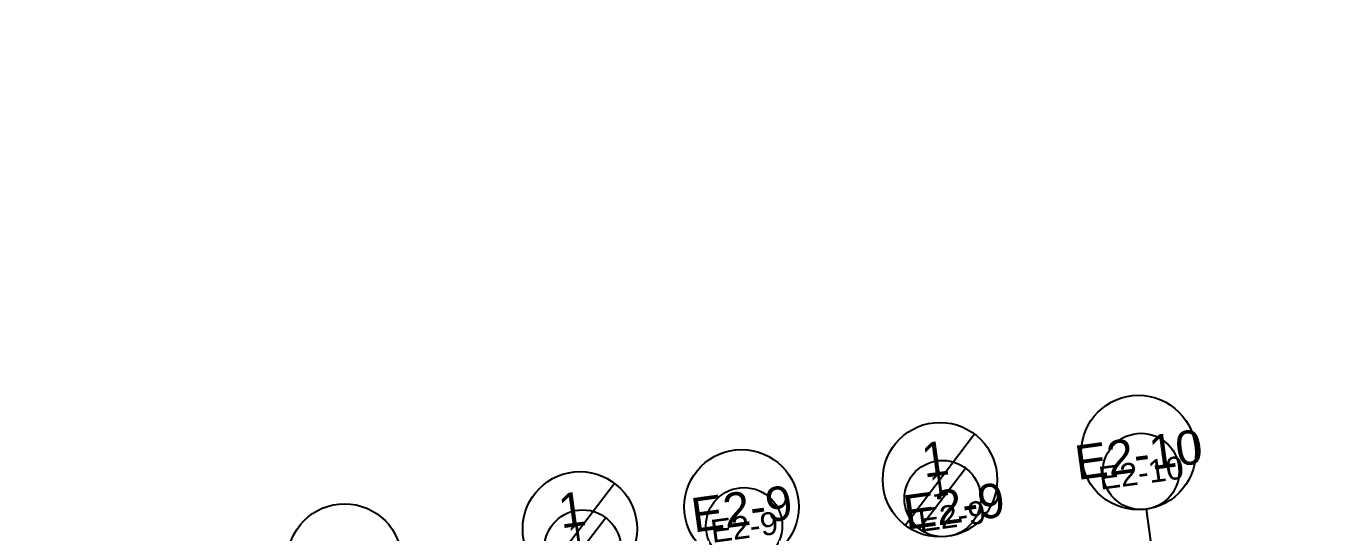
# Model space of a CAD drawing. Header units: millimetres. Extents: x -39175 to 150737, y -15023 to 140542.
# Drawn here: x -11401 to 11431, y 128647 to 137498 of the extents above; entities that cross this region are included whole.
import ezdxf
from ezdxf.enums import TextEntityAlignment as Align

# ---------------------------------------------------------------- set-up
doc = ezdxf.new("R2010")
doc.units = ezdxf.units.MM
doc.header["$LTSCALE"] = 10
doc.linetypes.add('E-RG-1F$0$$0$DOTE', pattern=[2.42, 2, -0.2, 0.02, -0.2])
for name, color, linetype in [('A—文字索引', 40, 'Continuous'), ('A—轴线、尺寸', 1, 'Continuous'), ('轴线100', 1, 'Continuous')]:
    doc.layers.add(name, color=color, linetype=linetype)
doc.styles.add('ARIAL', font='arial.ttf')
doc.dimstyles.new('200', dxfattribs={"dimscale": 200, "dimtxt": 2.5, "dimasz": 2, "dimexe": 1, "dimexo": 1, "dimgap": 0.8, "dimtad": 1, "dimdec": 0, "dimdsep": 46, "dimtxsty": 'ARIAL', "dimblk1": 'ARCHTICK', "dimblk2": 'ARCHTICK', "dimsah": 1, "dimcen": -0.9, "dimdle": 1, "dimclrd": 256, "dimclre": 256, "dimclrt": 40, "dimaunit": 1, "dimadec": 0, "dimazin": 0, "dimtfac": 0.35, "dimtdec": 0, "dimtix": 1, "dimtmove": 2, "dimatfit": 3, "dimldrblk": 'ARCHTICK', "dimfxl": 0, "dimtvp": 0.8, "dimtolj": 1, "dimtzin": 0, "dimarcsym": 0})

# ---------------------------------------------------------------- blocks, each defined once
blk = doc.blocks.new('_ArchTick')
at = {"color": 0, "linetype": 'ByBlock', "const_width": 0.15}
blk.add_lwpolyline([(-0.5, -0.5), (0.5, 0.5)], dxfattribs=at)
blk = doc.blocks.new('*D4653')
at = {"layer": 'A—轴线、尺寸', "linetype": 'ByBlock', "lineweight": -2}
for p, q in [((78472, 131607), (77673, 137453)), ((-33466, 122060), (77898, 137282)), ((-32387, 115642), (-33295, 122285))]:
    blk.add_line(p, q, dxfattribs=at)
at = {"layer": 'Defpoints', "color": 0, "linetype": 'ByBlock'}
for p in [(77700, 137255), (78499, 131409), (-32360, 115444, 0)]:
    blk.add_point(p, dxfattribs=at)
at = {"layer": 'A—轴线、尺寸', "linetype": 'ByBlock', "lineweight": -2, "xscale": 400, "yscale": 400, "zscale": 400}
for p, rotation in [((77700, 137255), 7.783339573525556), ((-33268, 122087), 187.7833395735256)]:
    blk.add_blockref('_ArchTick', p, dxfattribs=dict(at, rotation=rotation))
at = {"layer": 'A—轴线、尺寸', "color": 40, "linetype": 'ByBlock', "insert": (22160, 130082), "char_height": 500, "attachment_point": 5, "rotation": 7.7833, "style": 'ARIAL'}
blk.add_mtext('\\A1;112000', dxfattribs=at)
blk = doc.blocks.new('A$C1C9D1350')
at = {"layer": '轴线100', "linetype": 'ByBlock'}
for p, q in [((-250400.5, 132799.7), (-251204.6, 131742.9)), ((-256688.9, 131936.9), (-257493, 130880.1))]:
    blk.add_line(p, q, dxfattribs=at)
at = {"layer": '轴线100', "linetype": 'E-RG-1F$0$$0$DOTE'}
blk.add_line((-247244.6, 132084.8), (-242751.6, 99213.7), dxfattribs=at)
at = {"layer": '轴线100', "linetype": 'ByBlock'}
for centre in [(-247334.8, 132745.3), (-250802.6, 132271.3), (-254270.3, 131797.3), (-257091, 131408.5)]:
    blk.add_circle(centre, 666.7, dxfattribs=at)
at = {"layer": '轴线100', "color": 40, "style": 'ARIAL'}
for s, p in [('E2-10', (-247331.8, 132723.4)), ('1', (-250860.8, 132513.3)), ('E2-9', (-250639.4, 131965.4)), ('E2-9', (-254267.3, 131775.4)), ('1', (-257184.6, 131632.9))]:
    blk.add_text(s, height=400, rotation=7.78334, dxfattribs=at).set_placement(p, align=Align.MIDDLE_CENTER)

msp = doc.modelspace()

# ---------------------------------------------------------------- linework, layer by layer
at = {"layer": 'A—轴线、尺寸', "linetype": 'ByBlock'}
for p, q in [((5169.5, 130368.6), (3963.3, 128783.4)), ((-1122, 129508.7), (-2328.2, 127923.4))]:
    msp.add_line(p, q, dxfattribs=at)
at = {"layer": 'A—轴线、尺寸', "linetype": 'E-RG-1F$0$$0$DOTE', "ltscale": 500}
msp.add_line((8169.4, 129059.2), (12662.5, 96188.1), dxfattribs=at)
at = {"layer": 'A—轴线、尺寸', "linetype": 'ByBlock'}
for centre in [(8034.2, 130050), (4566.4, 129576), (1098.6, 129102), (-1725.1, 128716), (-5836.9, 128154)]:
    msp.add_circle(centre, 1000, dxfattribs=at)

# ---------------------------------------------------------------- block references
at = {"layer": '轴线100'}
msp.add_blockref('A$C1C9D1350', (255414.1, -3026), dxfattribs=at)

# ---------------------------------------------------------------- texts
at = {"layer": 'A—文字索引', "style": 'ARIAL'}
for s, p in [('E2-10', (8038.7, 130017.1)), ('1', (4479.1, 129939)), ('E2-9', (1103.2, 129069.1)), ('E2-9', (4811.1, 129117.1)), ('1', (-1865.6, 129052.7))]:
    msp.add_text(s, height=600, rotation=7.78334, dxfattribs=at).set_placement(p, align=Align.MIDDLE_CENTER)

# ---------------------------------------------------------------- dimensions: what is measured, and where the dimension line sits
at = {"layer": 'A—轴线、尺寸', "linetype": 'ByBlock'}
dim = msp.add_linear_dim(base=(77700.2, 137254.9), p1=(-32359.8, 115444.1, 0), p2=(78499.3, 131408.6), angle=7.78334, dimstyle='200', dxfattribs=at)
dim.commit()
dim.dimension.update_dxf_attribs({"geometry": '*D4653', "text_midpoint": (22159.9, 130082.5)})

doc.saveas('drawing.dxf')
